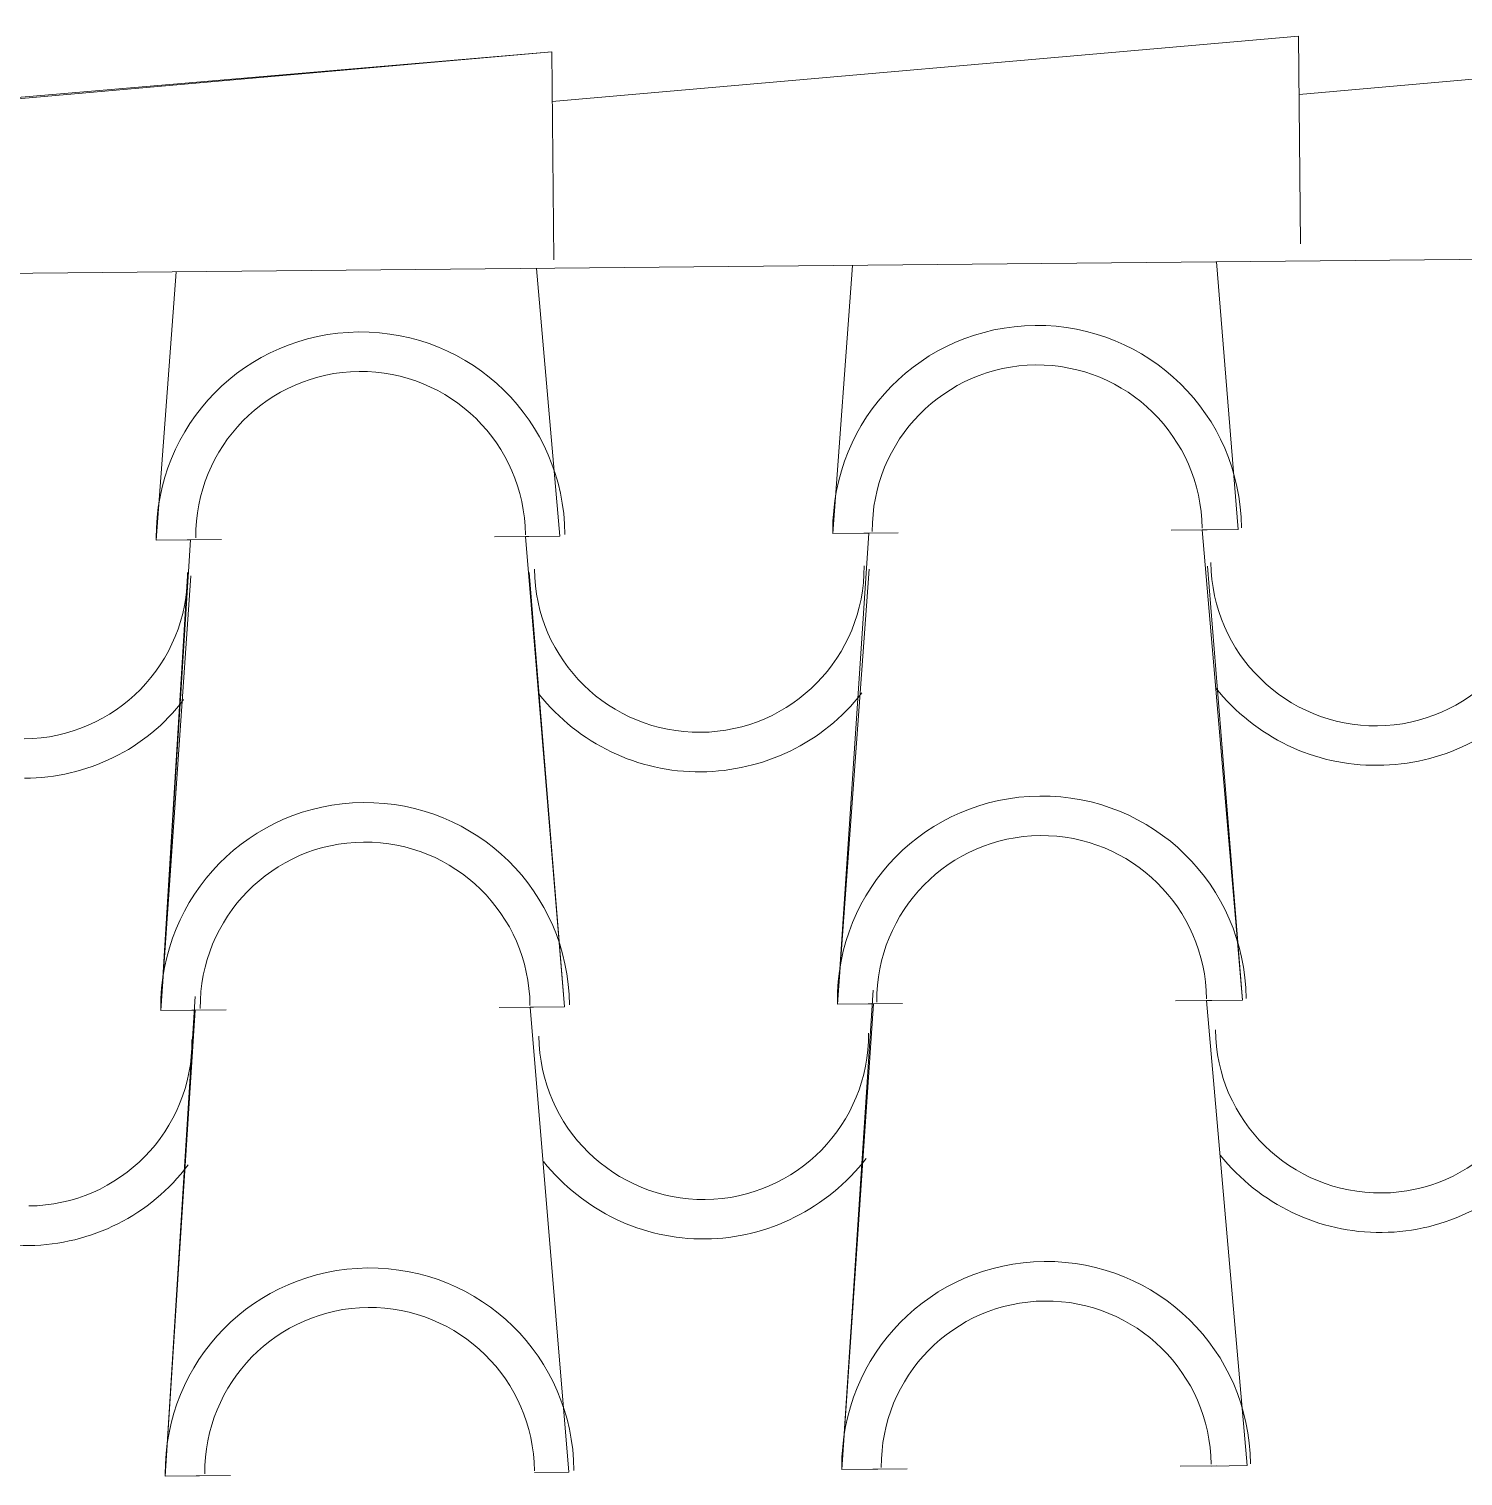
# Model space of a CAD drawing. Header units: millimetres. Extents: x 36985 to 49607, y -23856 to -17842.
# Drawn here: x 39717 to 40397, y -18594 to -17907 of the extents above; entities that cross this region are included whole.
import ezdxf

# ---------------------------------------------------------------- set-up
doc = ezdxf.new("R2010")
doc.units = ezdxf.units.MM
doc.layers.add('A-COB-___-___-EXI', color=250, linetype='Continuous', lineweight=25)

msp = doc.modelspace()

# ---------------------------------------------------------------- linework, layer by layer
at = {"layer": 'A-COB-___-___-EXI', "color": 18, "lineweight": 9}
for p, q in [((39954.1, -18148.09), (39937.81, -18148.24)), ((39952.47, -18148.1), (39968.76, -18147.95)), ((40115.36, -18146.54), (40098.26, -18146.7)), ((40112.92, -18146.56), (40129.21, -18146.4)), ((40275.81, -18144.99), (40258.71, -18145.16)), ((40273.37, -18145.02), (40290.47, -18144.85)), ((40117.51, -18369.7), (40100.41, -18369.86)), ((40115.07, -18369.72), (40131.36, -18369.56)), ((40277.96, -18368.16), (40260.85, -18368.32)), ((39956.25, -18371.25), (39939.96, -18371.41)), ((40280.08, -18588.87), (40262.98, -18589.04))]:
    msp.add_line(p, q, dxfattribs=at)
at = {"layer": 'A-COB-___-___-EXI', "color": 18, "lineweight": 9, "flags": 128}
for points in [[(40320.12, -18009.36), (40319.17, -17910.81), (39965.15, -17941.9)], [(40672.78, -18005.97), (40671.83, -17907.42), (40319.44, -17938.5)], [(39654.03, -17944.9), (39964.92, -17918.29), (39965.87, -18016.83), (39964.92, -17918.29), (39610.9, -17949.38)], [(37541.28, -18044.22), (48962.39, -17934.4), (48974.2, -18061.36), (48957.91, -18061.51), (48974.2, -18061.36), (48957.91, -18061.51), (48974.2, -18061.36), (48962.39, -17934.4), (48974.2, -18061.36), (48957.91, -18061.51), (48976.35, -18284.52), (48960.06, -18284.67), (48978.47, -18505.23), (48962.18, -18505.39), (48978.47, -18505.23), (48962.18, -18505.39), (48978.47, -18505.23), (48962.18, -18505.39), (48978.47, -18505.23), (48960.06, -18284.67), (48976.35, -18284.52), (48960.06, -18284.67)], [(40107.63, -18019.54), (40098.26, -18146.7), (40115.36, -18146.54), (40098.26, -18146.7), (40115.36, -18146.54), (40098.26, -18146.7), (40107.63, -18019.54), (40098.26, -18146.7), (40115.36, -18146.54), (40100.41, -18369.86), (40117.51, -18369.7), (40100.41, -18369.86), (40117.51, -18369.7), (40100.41, -18369.86), (40115.53, -18163.64), (40100.41, -18369.86), (40117.51, -18369.7), (40102.53, -18590.58), (40119.63, -18590.42), (40102.53, -18590.58), (40119.63, -18590.42), (40102.53, -18590.58), (40119.63, -18590.42), (40102.53, -18590.58), (40119.63, -18590.42), (40102.53, -18590.58), (40117.45, -18363.18), (40102.53, -18590.58), (40119.63, -18590.42)], [(40292.62, -18368.01), (40275.51, -18368.18), (40292.62, -18368.01), (40275.51, -18368.18), (40294.74, -18588.73), (40277.64, -18588.9), (40294.74, -18588.73), (40277.64, -18588.9), (40294.74, -18588.73), (40277.64, -18588.9), (40294.74, -18588.73), (40275.51, -18368.18), (40292.62, -18368.01), (40275.98, -18162.1), (40292.62, -18368.01), (40275.51, -18368.18), (40292.62, -18368.01), (40273.37, -18145.02), (40290.47, -18144.85), (40280.29, -18017.88), (40290.47, -18144.85), (40273.37, -18145.02), (40290.47, -18144.85), (40273.37, -18145.02), (40290.47, -18144.85), (40280.29, -18017.88)], [(39793.65, -18149.63), (39777.36, -18149.79), (39786.73, -18022.63), (39777.36, -18149.79), (39793.65, -18149.63), (39777.36, -18149.79), (39793.65, -18149.63), (39777.36, -18149.79), (39793.65, -18149.63), (39777.36, -18149.79), (39786.73, -18022.63), (39777.36, -18149.79), (39793.65, -18149.63), (39777.36, -18149.79), (39793.65, -18149.63), (39777.36, -18149.79), (39786.73, -18022.63), (39777.36, -18149.79), (39793.65, -18149.63), (39777.36, -18149.79), (39793.65, -18149.63), (39777.36, -18149.79), (39786.73, -18022.63), (39777.36, -18149.79), (39793.65, -18149.63), (39779.51, -18372.95), (39795.8, -18372.79), (39779.51, -18372.95), (39795.8, -18372.79), (39781.63, -18593.67), (39797.92, -18593.51), (39781.63, -18593.67), (39795.74, -18366.28), (39781.63, -18593.67), (39797.92, -18593.51), (39781.63, -18593.67), (39797.92, -18593.51), (39781.63, -18593.67), (39797.92, -18593.51), (39781.63, -18593.67), (39797.92, -18593.51), (39781.63, -18593.67), (39795.8, -18372.79), (39779.51, -18372.95), (39795.8, -18372.79), (39779.51, -18372.95), (39795.8, -18372.79), (39779.51, -18372.95), (39795.8, -18372.79)], [(39957.77, -18020.99), (39968.76, -18147.95), (39952.47, -18148.1), (39968.76, -18147.95), (39952.47, -18148.1), (39968.76, -18147.95), (39957.77, -18020.99), (39968.76, -18147.95), (39952.47, -18148.1), (39970.91, -18371.11), (39954.62, -18371.26), (39970.91, -18371.11), (39954.27, -18165.19), (39970.91, -18371.11), (39954.62, -18371.26), (39973.03, -18591.82), (39956.74, -18591.98), (39973.03, -18591.82), (39956.74, -18591.98), (39973.03, -18591.82), (39956.74, -18591.98), (39973.03, -18591.82), (39956.74, -18591.98), (39973.03, -18591.82), (39954.62, -18371.26), (39970.91, -18371.11), (39954.62, -18371.26)], [(39792.02, -18149.65), (39808.31, -18149.49), (39792.02, -18149.65), (39808.31, -18149.49)], [(39793.82, -18166.73), (39779.51, -18372.95), (39795.8, -18372.79), (39779.51, -18372.95), (39795.8, -18372.79), (39779.51, -18372.95), (39792.19, -18166.75), (39779.51, -18372.95), (39795.8, -18372.79), (39781.63, -18593.67), (39797.92, -18593.51), (39781.63, -18593.67), (39797.92, -18593.51), (39781.63, -18593.67), (39797.92, -18593.51), (39781.63, -18593.67), (39797.92, -18593.51), (39781.63, -18593.67), (39797.92, -18593.51), (39781.63, -18593.67), (39795.74, -18366.28), (39781.63, -18593.67), (39797.92, -18593.51), (39781.63, -18593.67), (39795.74, -18366.28)], [(40275.51, -18368.18), (40294.74, -18588.73), (40277.64, -18588.9), (40294.74, -18588.73)], [(39794.17, -18372.81), (39810.46, -18372.65), (39794.17, -18372.81), (39810.46, -18372.65)], [(39970.91, -18371.11), (39954.62, -18371.26), (39973.03, -18591.82), (39956.74, -18591.98), (39973.03, -18591.82)], [(40133.48, -18590.28), (40117.19, -18590.44), (40133.48, -18590.28), (40117.19, -18590.44)]]:
    msp.add_lwpolyline(points, dxfattribs=at)
for points in [[(39792.19, -18166.75), (39779.51, -18372.95), (39793.82, -18166.73), (39779.51, -18372.95), (39795.8, -18372.79), (39779.51, -18372.95)], [(39812.58, -18593.37), (39796.29, -18593.52), (39812.58, -18593.37), (39796.29, -18593.52)]]:
    msp.add_lwpolyline(points, close=True, dxfattribs=at)
at = {"layer": 'A-COB-___-___-EXI', "color": 18, "lineweight": 9}
for points in [[(40194.24, -18048.03), (40194.24, -18048.03), (40140.49, -18048.55), (40097.74, -18092.13), (40098.25, -18145.89)], [(40194.24, -18048.03), (40194.24, -18048.03), (40140.49, -18048.55), (40097.74, -18092.13), (40098.25, -18145.89)], [(40194.24, -18048.03), (40194.24, -18048.03), (40140.49, -18048.55), (40097.74, -18092.13), (40098.25, -18145.89)], [(40194.24, -18048.03), (40194.24, -18048.03), (40140.49, -18048.55), (40097.74, -18092.13), (40098.25, -18145.89)], [(40194.24, -18048.03), (40194.24, -18048.03), (40140.49, -18048.55), (40097.74, -18092.13), (40098.25, -18145.89)], [(40194.24, -18048.03), (40194.24, -18048.03), (40140.49, -18048.55), (40097.74, -18092.13), (40098.25, -18145.89)], [(39873.35, -18051.12), (39873.35, -18051.12), (39819.59, -18051.64), (39776.84, -18095.22), (39777.36, -18148.97)], [(39873.35, -18051.12), (39873.35, -18051.12), (39819.59, -18051.64), (39776.84, -18095.22), (39777.36, -18148.97)], [(39873.35, -18051.12), (39873.35, -18051.12), (39819.59, -18051.64), (39776.84, -18095.22), (39777.36, -18148.97)], [(39873.35, -18051.12), (39873.35, -18051.12), (39819.59, -18051.64), (39776.84, -18095.22), (39777.36, -18148.97)], [(39873.35, -18051.12), (39873.35, -18051.12), (39819.59, -18051.64), (39776.84, -18095.22), (39777.36, -18148.97)], [(39873.35, -18051.12), (39873.35, -18051.12), (39819.59, -18051.64), (39776.84, -18095.22), (39777.36, -18148.97)], [(40194.42, -18066.77), (40194.42, -18066.77), (40151.25, -18067.18), (40116.57, -18102.54), (40116.98, -18145.71)], [(40194.42, -18066.77), (40194.42, -18066.77), (40151.25, -18067.18), (40116.57, -18102.54), (40116.98, -18145.71)], [(40194.42, -18066.77), (40194.42, -18066.77), (40151.25, -18067.18), (40116.57, -18102.54), (40116.98, -18145.71)], [(40194.42, -18066.77), (40194.42, -18066.77), (40151.25, -18067.18), (40116.57, -18102.54), (40116.98, -18145.71)], [(40194.42, -18066.77), (40194.42, -18066.77), (40151.25, -18067.18), (40116.57, -18102.54), (40116.98, -18145.71)], [(40194.42, -18066.77), (40194.42, -18066.77), (40151.25, -18067.18), (40116.57, -18102.54), (40116.98, -18145.71)], [(39873.53, -18069.85), (39873.53, -18069.85), (39830.36, -18070.27), (39795.67, -18105.63), (39796.09, -18148.79)], [(39873.53, -18069.85), (39873.53, -18069.85), (39830.36, -18070.27), (39795.67, -18105.63), (39796.09, -18148.79)], [(39873.53, -18069.85), (39873.53, -18069.85), (39830.36, -18070.27), (39795.67, -18105.63), (39796.09, -18148.79)], [(39873.53, -18069.85), (39873.53, -18069.85), (39830.36, -18070.27), (39795.67, -18105.63), (39796.09, -18148.79)], [(39873.53, -18069.85), (39873.53, -18069.85), (39830.36, -18070.27), (39795.67, -18105.63), (39796.09, -18148.79)], [(39873.53, -18069.85), (39873.53, -18069.85), (39830.36, -18070.27), (39795.67, -18105.63), (39796.09, -18148.79)], [(40035.63, -18240.97), (40035.63, -18240.97), (40078.8, -18240.56), (40113.48, -18205.2), (40113.07, -18162.04)], [(40356.53, -18237.89), (40356.53, -18237.89), (40399.69, -18237.47), (40434.38, -18202.12), (40433.96, -18158.95)], [(39714.74, -18244.06), (39714.74, -18244.06), (39757.9, -18243.65), (39792.59, -18208.29), (39792.17, -18165.12)], [(39714.74, -18244.06), (39714.74, -18244.06), (39757.9, -18243.65), (39792.59, -18208.29), (39792.17, -18165.12)], [(40356.71, -18256.62), (40356.71, -18256.62), (40386.84, -18256.33), (40414.41, -18243.03), (40432.92, -18219.23)], [(39714.92, -18262.79), (39714.92, -18262.79), (39744.24, -18262.51), (39772.62, -18249.21), (39790.31, -18225.41)], [(39714.92, -18262.79), (39714.92, -18262.79), (39744.24, -18262.51), (39772.62, -18249.21), (39790.31, -18225.41)], [(40035.81, -18259.71), (40035.81, -18259.71), (40065.13, -18259.43), (40093.51, -18246.12), (40112.02, -18222.32)], [(39875.49, -18274.28), (39875.49, -18274.28), (39821.74, -18274.8), (39778.99, -18318.38), (39779.5, -18372.13)], [(39875.49, -18274.28), (39875.49, -18274.28), (39821.74, -18274.8), (39778.99, -18318.38), (39779.5, -18372.13)], [(39875.49, -18274.28), (39875.49, -18274.28), (39821.74, -18274.8), (39778.99, -18318.38), (39779.5, -18372.13)], [(39875.49, -18274.28), (39875.49, -18274.28), (39821.74, -18274.8), (39778.99, -18318.38), (39779.5, -18372.13)], [(39875.49, -18274.28), (39875.49, -18274.28), (39821.74, -18274.8), (39778.99, -18318.38), (39779.5, -18372.13)], [(39875.49, -18274.28), (39875.49, -18274.28), (39821.74, -18274.8), (39778.99, -18318.38), (39779.5, -18372.13)], [(40196.39, -18271.2), (40196.39, -18271.2), (40142.63, -18271.71), (40099.88, -18315.29), (40100.4, -18369.05)], [(40196.39, -18271.2), (40196.39, -18271.2), (40142.63, -18271.71), (40099.88, -18315.29), (40100.4, -18369.05)], [(40196.39, -18271.2), (40196.39, -18271.2), (40142.63, -18271.71), (40099.88, -18315.29), (40100.4, -18369.05)], [(40196.39, -18271.2), (40196.39, -18271.2), (40142.63, -18271.71), (40099.88, -18315.29), (40100.4, -18369.05)], [(40196.39, -18271.2), (40196.39, -18271.2), (40142.63, -18271.71), (40099.88, -18315.29), (40100.4, -18369.05)], [(40196.39, -18271.2), (40196.39, -18271.2), (40142.63, -18271.71), (40099.88, -18315.29), (40100.4, -18369.05)], [(39875.67, -18293.01), (39875.67, -18293.01), (39832.5, -18293.43), (39797.82, -18328.79), (39798.23, -18371.95)], [(39875.67, -18293.01), (39875.67, -18293.01), (39832.5, -18293.43), (39797.82, -18328.79), (39798.23, -18371.95)], [(39875.67, -18293.01), (39875.67, -18293.01), (39832.5, -18293.43), (39797.82, -18328.79), (39798.23, -18371.95)], [(39875.67, -18293.01), (39875.67, -18293.01), (39832.5, -18293.43), (39797.82, -18328.79), (39798.23, -18371.95)], [(39875.67, -18293.01), (39875.67, -18293.01), (39832.5, -18293.43), (39797.82, -18328.79), (39798.23, -18371.95)], [(39875.67, -18293.01), (39875.67, -18293.01), (39832.5, -18293.43), (39797.82, -18328.79), (39798.23, -18371.95)], [(40196.57, -18289.93), (40196.57, -18289.93), (40153.4, -18290.34), (40118.72, -18325.7), (40119.13, -18368.87)], [(40196.57, -18289.93), (40196.57, -18289.93), (40153.4, -18290.34), (40118.72, -18325.7), (40119.13, -18368.87)], [(40196.57, -18289.93), (40196.57, -18289.93), (40153.4, -18290.34), (40118.72, -18325.7), (40119.13, -18368.87)], [(40196.57, -18289.93), (40196.57, -18289.93), (40153.4, -18290.34), (40118.72, -18325.7), (40119.13, -18368.87)], [(40196.57, -18289.93), (40196.57, -18289.93), (40153.4, -18290.34), (40118.72, -18325.7), (40119.13, -18368.87)], [(40196.57, -18289.93), (40196.57, -18289.93), (40153.4, -18290.34), (40118.72, -18325.7), (40119.13, -18368.87)], [(40037.76, -18462.51), (40037.76, -18462.51), (40080.93, -18462.09), (40115.61, -18426.73), (40115.2, -18383.57)], [(40358.66, -18459.42), (40358.66, -18459.42), (40401.83, -18459.01), (40436.51, -18423.65), (40436.09, -18380.48)], [(39716.87, -18465.59), (39716.87, -18465.59), (39760.03, -18465.18), (39794.72, -18429.82), (39794.3, -18386.65)], [(39716.87, -18465.59), (39716.87, -18465.59), (39760.03, -18465.18), (39794.72, -18429.82), (39794.3, -18386.65)], [(39717.05, -18484.32), (39717.05, -18484.32), (39746.37, -18484.04), (39774.74, -18469.92), (39792.43, -18446.13)], [(39717.05, -18484.32), (39717.05, -18484.32), (39746.37, -18484.04), (39774.74, -18469.92), (39792.43, -18446.13)], [(39717.05, -18484.32), (39717.05, -18484.32), (39746.37, -18484.04), (39774.74, -18469.92), (39792.43, -18446.13)], [(39717.05, -18484.32), (39717.05, -18484.32), (39746.37, -18484.04), (39774.74, -18469.92), (39792.43, -18446.13)], [(39717.05, -18484.32), (39717.05, -18484.32), (39746.37, -18484.04), (39774.74, -18469.92), (39792.43, -18446.13)], [(40037.94, -18481.24), (40037.94, -18481.24), (40067.26, -18480.96), (40095.64, -18466.84), (40114.14, -18443.04)], [(40037.94, -18481.24), (40037.94, -18481.24), (40067.26, -18480.96), (40095.64, -18466.84), (40114.14, -18443.04)], [(40358.84, -18478.15), (40358.84, -18478.15), (40388.97, -18477.86), (40416.53, -18463.75), (40435.04, -18439.95)], [(40358.84, -18478.15), (40358.84, -18478.15), (40388.97, -18477.86), (40416.53, -18463.75), (40435.04, -18439.95)], [(40198.51, -18491.91), (40198.51, -18491.91), (40144.75, -18492.43), (40102, -18536.01), (40102.52, -18589.77)], [(40198.51, -18491.91), (40198.51, -18491.91), (40144.75, -18492.43), (40102, -18536.01), (40102.52, -18589.77)], [(40198.51, -18491.91), (40198.51, -18491.91), (40144.75, -18492.43), (40102, -18536.01), (40102.52, -18589.77)], [(40198.51, -18491.91), (40198.51, -18491.91), (40144.75, -18492.43), (40102, -18536.01), (40102.52, -18589.77)], [(40198.51, -18491.91), (40198.51, -18491.91), (40144.75, -18492.43), (40102, -18536.01), (40102.52, -18589.77)], [(40198.51, -18491.91), (40198.51, -18491.91), (40144.75, -18492.43), (40102, -18536.01), (40102.52, -18589.77)], [(40198.51, -18491.91), (40198.51, -18491.91), (40144.75, -18492.43), (40102, -18536.01), (40102.52, -18589.77)], [(40198.51, -18491.91), (40198.51, -18491.91), (40144.75, -18492.43), (40102, -18536.01), (40102.52, -18589.77)], [(40198.51, -18491.91), (40198.51, -18491.91), (40144.75, -18492.43), (40102, -18536.01), (40102.52, -18589.77)], [(39877.61, -18495), (39877.61, -18495), (39823.86, -18495.52), (39781.11, -18539.1), (39781.62, -18592.85)], [(39877.61, -18495), (39877.61, -18495), (39823.86, -18495.52), (39781.11, -18539.1), (39781.62, -18592.85)], [(39877.61, -18495), (39877.61, -18495), (39823.86, -18495.52), (39781.11, -18539.1), (39781.62, -18592.85)], [(39877.61, -18495), (39877.61, -18495), (39823.86, -18495.52), (39781.11, -18539.1), (39781.62, -18592.85)], [(39877.61, -18495), (39877.61, -18495), (39823.86, -18495.52), (39781.11, -18539.1), (39781.62, -18592.85)], [(39877.61, -18495), (39877.61, -18495), (39823.86, -18495.52), (39781.11, -18539.1), (39781.62, -18592.85)], [(39877.61, -18495), (39877.61, -18495), (39823.86, -18495.52), (39781.11, -18539.1), (39781.62, -18592.85)], [(39877.61, -18495), (39877.61, -18495), (39823.86, -18495.52), (39781.11, -18539.1), (39781.62, -18592.85)], [(39877.61, -18495), (39877.61, -18495), (39823.86, -18495.52), (39781.11, -18539.1), (39781.62, -18592.85)], [(39877.61, -18495), (39877.61, -18495), (39823.86, -18495.52), (39781.11, -18539.1), (39781.62, -18592.85)], [(39877.61, -18495), (39877.61, -18495), (39823.86, -18495.52), (39781.11, -18539.1), (39781.62, -18592.85)], [(39877.79, -18513.73), (39877.79, -18513.73), (39834.63, -18514.15), (39799.94, -18549.5), (39800.36, -18592.67)], [(39877.79, -18513.73), (39877.79, -18513.73), (39834.63, -18514.15), (39799.94, -18549.5), (39800.36, -18592.67)], [(39877.79, -18513.73), (39877.79, -18513.73), (39834.63, -18514.15), (39799.94, -18549.5), (39800.36, -18592.67)], [(39877.79, -18513.73), (39877.79, -18513.73), (39834.63, -18514.15), (39799.94, -18549.5), (39800.36, -18592.67)], [(39877.79, -18513.73), (39877.79, -18513.73), (39834.63, -18514.15), (39799.94, -18549.5), (39800.36, -18592.67)], [(39877.79, -18513.73), (39877.79, -18513.73), (39834.63, -18514.15), (39799.94, -18549.5), (39800.36, -18592.67)], [(39877.79, -18513.73), (39877.79, -18513.73), (39834.63, -18514.15), (39799.94, -18549.5), (39800.36, -18592.67)], [(39877.79, -18513.73), (39877.79, -18513.73), (39834.63, -18514.15), (39799.94, -18549.5), (39800.36, -18592.67)], [(39877.79, -18513.73), (39877.79, -18513.73), (39834.63, -18514.15), (39799.94, -18549.5), (39800.36, -18592.67)], [(39877.79, -18513.73), (39877.79, -18513.73), (39834.63, -18514.15), (39799.94, -18549.5), (39800.36, -18592.67)], [(39877.79, -18513.73), (39877.79, -18513.73), (39834.63, -18514.15), (39799.94, -18549.5), (39800.36, -18592.67)], [(40198.69, -18510.65), (40198.69, -18510.65), (40155.52, -18511.06), (40120.84, -18546.42), (40121.25, -18589.59)], [(40198.69, -18510.65), (40198.69, -18510.65), (40155.52, -18511.06), (40120.84, -18546.42), (40121.25, -18589.59)], [(40198.69, -18510.65), (40198.69, -18510.65), (40155.52, -18511.06), (40120.84, -18546.42), (40121.25, -18589.59)], [(40198.69, -18510.65), (40198.69, -18510.65), (40155.52, -18511.06), (40120.84, -18546.42), (40121.25, -18589.59)], [(40198.69, -18510.65), (40198.69, -18510.65), (40155.52, -18511.06), (40120.84, -18546.42), (40121.25, -18589.59)], [(40198.69, -18510.65), (40198.69, -18510.65), (40155.52, -18511.06), (40120.84, -18546.42), (40121.25, -18589.59)], [(40198.69, -18510.65), (40198.69, -18510.65), (40155.52, -18511.06), (40120.84, -18546.42), (40121.25, -18589.59)], [(40198.69, -18510.65), (40198.69, -18510.65), (40155.52, -18511.06), (40120.84, -18546.42), (40121.25, -18589.59)], [(40198.69, -18510.65), (40198.69, -18510.65), (40155.52, -18511.06), (40120.84, -18546.42), (40121.25, -18589.59)]]:
    msp.add_open_spline(points, degree=3, knots=[0.125, 0.125, 0.125, 0.125, 0.125001, 1, 1, 1, 1], dxfattribs=at)
for points in [[(40292.09, -18144.02), (40291.58, -18090.27), (40247.99, -18047.52), (40194.24, -18048.03)], [(40292.09, -18144.02), (40291.58, -18090.27), (40247.99, -18047.52), (40194.24, -18048.03)], [(40292.09, -18144.02), (40291.58, -18090.27), (40247.99, -18047.52), (40194.24, -18048.03)], [(40292.09, -18144.02), (40291.58, -18090.27), (40247.99, -18047.52), (40194.24, -18048.03)], [(40292.09, -18144.02), (40291.58, -18090.27), (40247.99, -18047.52), (40194.24, -18048.03)], [(40292.09, -18144.02), (40291.58, -18090.27), (40247.99, -18047.52), (40194.24, -18048.03)], [(39971.2, -18147.11), (39970.68, -18093.35), (39927.1, -18050.6), (39873.35, -18051.12)], [(39971.2, -18147.11), (39970.68, -18093.35), (39927.1, -18050.6), (39873.35, -18051.12)], [(39971.2, -18147.11), (39970.68, -18093.35), (39927.1, -18050.6), (39873.35, -18051.12)], [(39971.2, -18147.11), (39970.68, -18093.35), (39927.1, -18050.6), (39873.35, -18051.12)], [(39971.2, -18147.11), (39970.68, -18093.35), (39927.1, -18050.6), (39873.35, -18051.12)], [(39971.2, -18147.11), (39970.68, -18093.35), (39927.1, -18050.6), (39873.35, -18051.12)], [(40273.36, -18144.2), (40272.95, -18101.04), (40237.59, -18066.35), (40194.42, -18066.77)], [(40273.36, -18144.2), (40272.95, -18101.04), (40237.59, -18066.35), (40194.42, -18066.77)], [(40273.36, -18144.2), (40272.95, -18101.04), (40237.59, -18066.35), (40194.42, -18066.77)], [(40273.36, -18144.2), (40272.95, -18101.04), (40237.59, -18066.35), (40194.42, -18066.77)], [(40273.36, -18144.2), (40272.95, -18101.04), (40237.59, -18066.35), (40194.42, -18066.77)], [(40273.36, -18144.2), (40272.95, -18101.04), (40237.59, -18066.35), (40194.42, -18066.77)], [(39952.46, -18147.29), (39952.05, -18104.12), (39916.69, -18069.44), (39873.53, -18069.85)], [(39952.46, -18147.29), (39952.05, -18104.12), (39916.69, -18069.44), (39873.53, -18069.85)], [(39952.46, -18147.29), (39952.05, -18104.12), (39916.69, -18069.44), (39873.53, -18069.85)], [(39952.46, -18147.29), (39952.05, -18104.12), (39916.69, -18069.44), (39873.53, -18069.85)], [(39952.46, -18147.29), (39952.05, -18104.12), (39916.69, -18069.44), (39873.53, -18069.85)], [(39952.46, -18147.29), (39952.05, -18104.12), (39916.69, -18069.44), (39873.53, -18069.85)], [(39956.69, -18163.54), (39957.11, -18206.7), (39992.47, -18241.39), (40035.63, -18240.97)], [(40277.59, -18160.45), (40278, -18203.62), (40313.36, -18238.3), (40356.53, -18237.89)], [(40279.79, -18219.89), (40298.75, -18243.33), (40326.57, -18256.91), (40356.71, -18256.62)], [(39958.89, -18222.98), (39977.85, -18246.42), (40005.68, -18260), (40035.81, -18259.71)], [(39973.34, -18370.27), (39972.83, -18316.52), (39929.24, -18273.76), (39875.49, -18274.28)], [(39973.34, -18370.27), (39972.83, -18316.52), (39929.24, -18273.76), (39875.49, -18274.28)], [(39973.34, -18370.27), (39972.83, -18316.52), (39929.24, -18273.76), (39875.49, -18274.28)], [(39973.34, -18370.27), (39972.83, -18316.52), (39929.24, -18273.76), (39875.49, -18274.28)], [(39973.34, -18370.27), (39972.83, -18316.52), (39929.24, -18273.76), (39875.49, -18274.28)], [(39973.34, -18370.27), (39972.83, -18316.52), (39929.24, -18273.76), (39875.49, -18274.28)], [(40294.24, -18367.18), (40293.72, -18313.43), (40250.14, -18270.68), (40196.39, -18271.2)], [(40294.24, -18367.18), (40293.72, -18313.43), (40250.14, -18270.68), (40196.39, -18271.2)], [(40294.24, -18367.18), (40293.72, -18313.43), (40250.14, -18270.68), (40196.39, -18271.2)], [(40294.24, -18367.18), (40293.72, -18313.43), (40250.14, -18270.68), (40196.39, -18271.2)], [(40294.24, -18367.18), (40293.72, -18313.43), (40250.14, -18270.68), (40196.39, -18271.2)], [(40294.24, -18367.18), (40293.72, -18313.43), (40250.14, -18270.68), (40196.39, -18271.2)], [(39954.61, -18370.45), (39954.2, -18327.28), (39918.84, -18292.6), (39875.67, -18293.01)], [(39954.61, -18370.45), (39954.2, -18327.28), (39918.84, -18292.6), (39875.67, -18293.01)], [(39954.61, -18370.45), (39954.2, -18327.28), (39918.84, -18292.6), (39875.67, -18293.01)], [(39954.61, -18370.45), (39954.2, -18327.28), (39918.84, -18292.6), (39875.67, -18293.01)], [(39954.61, -18370.45), (39954.2, -18327.28), (39918.84, -18292.6), (39875.67, -18293.01)], [(39954.61, -18370.45), (39954.2, -18327.28), (39918.84, -18292.6), (39875.67, -18293.01)], [(40275.51, -18367.36), (40275.09, -18324.2), (40239.73, -18289.51), (40196.57, -18289.93)], [(40275.51, -18367.36), (40275.09, -18324.2), (40239.73, -18289.51), (40196.57, -18289.93)], [(40275.51, -18367.36), (40275.09, -18324.2), (40239.73, -18289.51), (40196.57, -18289.93)], [(40275.51, -18367.36), (40275.09, -18324.2), (40239.73, -18289.51), (40196.57, -18289.93)], [(40275.51, -18367.36), (40275.09, -18324.2), (40239.73, -18289.51), (40196.57, -18289.93)], [(40275.51, -18367.36), (40275.09, -18324.2), (40239.73, -18289.51), (40196.57, -18289.93)], [(40279.72, -18381.99), (40280.13, -18425.15), (40315.49, -18459.84), (40358.66, -18459.42)], [(39958.82, -18385.07), (39959.24, -18428.24), (39994.6, -18462.92), (40037.76, -18462.51)], [(39961.02, -18444.51), (39979.98, -18467.95), (40007.81, -18481.53), (40037.94, -18481.24)], [(39961.02, -18444.51), (39979.98, -18467.95), (40007.81, -18481.53), (40037.94, -18481.24)], [(40281.92, -18441.42), (40300.88, -18464.86), (40328.7, -18478.44), (40358.84, -18478.15)], [(40281.92, -18441.42), (40300.88, -18464.86), (40328.7, -18478.44), (40358.84, -18478.15)], [(39640.13, -18447.6), (39658.27, -18471.04), (39686.91, -18484.61), (39717.05, -18484.32)], [(39640.13, -18447.6), (39658.27, -18471.04), (39686.91, -18484.61), (39717.05, -18484.32)], [(39640.13, -18447.6), (39658.27, -18471.04), (39686.91, -18484.61), (39717.05, -18484.32)], [(39640.13, -18447.6), (39658.27, -18471.04), (39686.91, -18484.61), (39717.05, -18484.32)], [(39640.13, -18447.6), (39658.27, -18471.04), (39686.91, -18484.61), (39717.05, -18484.32)], [(40296.36, -18587.9), (40295.84, -18534.15), (40252.26, -18491.4), (40198.51, -18491.91)], [(40296.36, -18587.9), (40295.84, -18534.15), (40252.26, -18491.4), (40198.51, -18491.91)], [(40296.36, -18587.9), (40295.84, -18534.15), (40252.26, -18491.4), (40198.51, -18491.91)], [(40296.36, -18587.9), (40295.84, -18534.15), (40252.26, -18491.4), (40198.51, -18491.91)], [(40296.36, -18587.9), (40295.84, -18534.15), (40252.26, -18491.4), (40198.51, -18491.91)], [(40296.36, -18587.9), (40295.84, -18534.15), (40252.26, -18491.4), (40198.51, -18491.91)], [(40296.36, -18587.9), (40295.84, -18534.15), (40252.26, -18491.4), (40198.51, -18491.91)], [(40296.36, -18587.9), (40295.84, -18534.15), (40252.26, -18491.4), (40198.51, -18491.91)], [(40296.36, -18587.9), (40295.84, -18534.15), (40252.26, -18491.4), (40198.51, -18491.91)], [(39975.47, -18590.99), (39974.95, -18537.23), (39931.37, -18494.48), (39877.61, -18495)], [(39975.47, -18590.99), (39974.95, -18537.23), (39931.37, -18494.48), (39877.61, -18495)], [(39975.47, -18590.99), (39974.95, -18537.23), (39931.37, -18494.48), (39877.61, -18495)], [(39975.47, -18590.99), (39974.95, -18537.23), (39931.37, -18494.48), (39877.61, -18495)], [(39975.47, -18590.99), (39974.95, -18537.23), (39931.37, -18494.48), (39877.61, -18495)], [(39975.47, -18590.99), (39974.95, -18537.23), (39931.37, -18494.48), (39877.61, -18495)], [(39975.47, -18590.99), (39974.95, -18537.23), (39931.37, -18494.48), (39877.61, -18495)], [(39975.47, -18590.99), (39974.95, -18537.23), (39931.37, -18494.48), (39877.61, -18495)], [(39975.47, -18590.99), (39974.95, -18537.23), (39931.37, -18494.48), (39877.61, -18495)], [(39975.47, -18590.99), (39974.95, -18537.23), (39931.37, -18494.48), (39877.61, -18495)], [(39975.47, -18590.99), (39974.95, -18537.23), (39931.37, -18494.48), (39877.61, -18495)], [(39956.73, -18591.17), (39956.32, -18548), (39920.96, -18513.32), (39877.79, -18513.73)], [(39956.73, -18591.17), (39956.32, -18548), (39920.96, -18513.32), (39877.79, -18513.73)], [(39956.73, -18591.17), (39956.32, -18548), (39920.96, -18513.32), (39877.79, -18513.73)], [(39956.73, -18591.17), (39956.32, -18548), (39920.96, -18513.32), (39877.79, -18513.73)], [(39956.73, -18591.17), (39956.32, -18548), (39920.96, -18513.32), (39877.79, -18513.73)], [(39956.73, -18591.17), (39956.32, -18548), (39920.96, -18513.32), (39877.79, -18513.73)], [(39956.73, -18591.17), (39956.32, -18548), (39920.96, -18513.32), (39877.79, -18513.73)], [(39956.73, -18591.17), (39956.32, -18548), (39920.96, -18513.32), (39877.79, -18513.73)], [(39956.73, -18591.17), (39956.32, -18548), (39920.96, -18513.32), (39877.79, -18513.73)], [(39956.73, -18591.17), (39956.32, -18548), (39920.96, -18513.32), (39877.79, -18513.73)], [(39956.73, -18591.17), (39956.32, -18548), (39920.96, -18513.32), (39877.79, -18513.73)], [(40277.63, -18588.08), (40277.21, -18544.92), (40241.85, -18510.23), (40198.69, -18510.65)], [(40277.63, -18588.08), (40277.21, -18544.92), (40241.85, -18510.23), (40198.69, -18510.65)], [(40277.63, -18588.08), (40277.21, -18544.92), (40241.85, -18510.23), (40198.69, -18510.65)], [(40277.63, -18588.08), (40277.21, -18544.92), (40241.85, -18510.23), (40198.69, -18510.65)], [(40277.63, -18588.08), (40277.21, -18544.92), (40241.85, -18510.23), (40198.69, -18510.65)], [(40277.63, -18588.08), (40277.21, -18544.92), (40241.85, -18510.23), (40198.69, -18510.65)], [(40277.63, -18588.08), (40277.21, -18544.92), (40241.85, -18510.23), (40198.69, -18510.65)], [(40277.63, -18588.08), (40277.21, -18544.92), (40241.85, -18510.23), (40198.69, -18510.65)], [(40277.63, -18588.08), (40277.21, -18544.92), (40241.85, -18510.23), (40198.69, -18510.65)]]:
    msp.add_open_spline(points, degree=3, dxfattribs=at)

doc.saveas('drawing.dxf')
